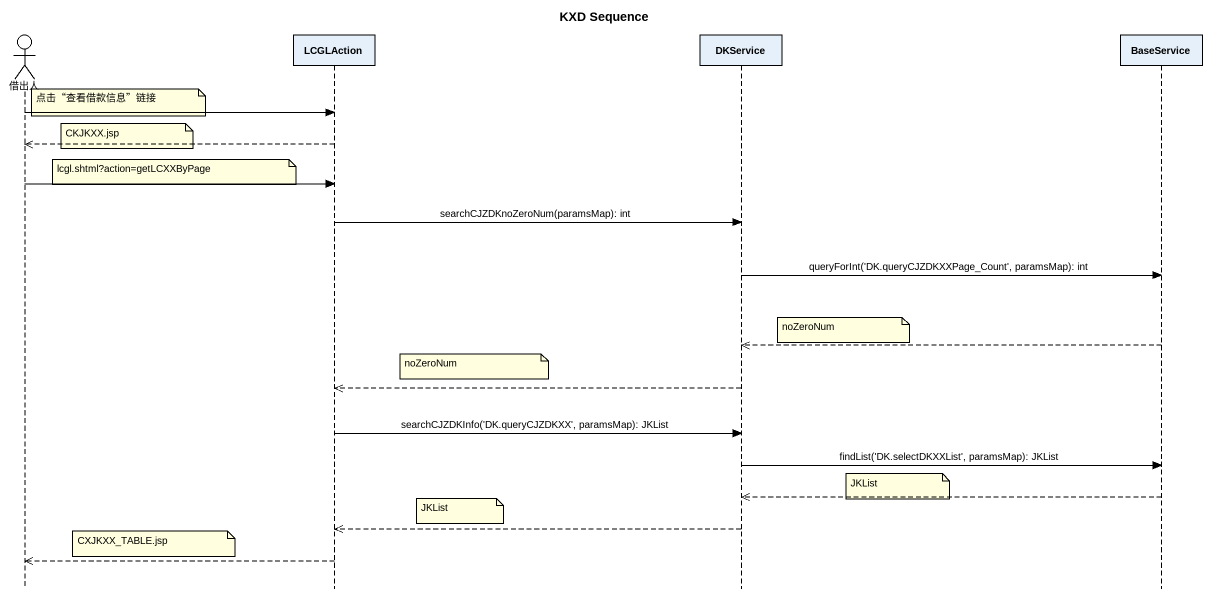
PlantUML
@startuml
title KXD Sequence
hide footbox
actor 借出人
participant LCGLAction
participant DKService
participant BaseService

note right of 借出人 : 点击“查看借款信息”链接
借出人 -> LCGLAction
note right of 借出人 : CKJKXX.jsp
LCGLAction -->> 借出人
note right of 借出人 : lcgl.shtml?action=getLCXXByPage
借出人 -> LCGLAction
LCGLAction -> DKService : searchCJZDKnoZeroNum(paramsMap): int
DKService -> BaseService : queryForInt('DK.queryCJZDKXXPage_Count', paramsMap): int
note right of DKService : noZeroNum
BaseService -->> DKService
note right of LCGLAction : noZeroNum
DKService -->> LCGLAction
LCGLAction -> DKService : searchCJZDKInfo('DK.queryCJZDKXX', paramsMap): JKList
DKService -> BaseService : findList('DK.selectDKXXList', paramsMap): JKList
note right of DKService : JKList
BaseService -->> DKService
note right of LCGLAction : JKList
DKService -->> LCGLAction
note right of 借出人 : CXJKXX_TABLE.jsp
LCGLAction -->> 借出人
@enduml
